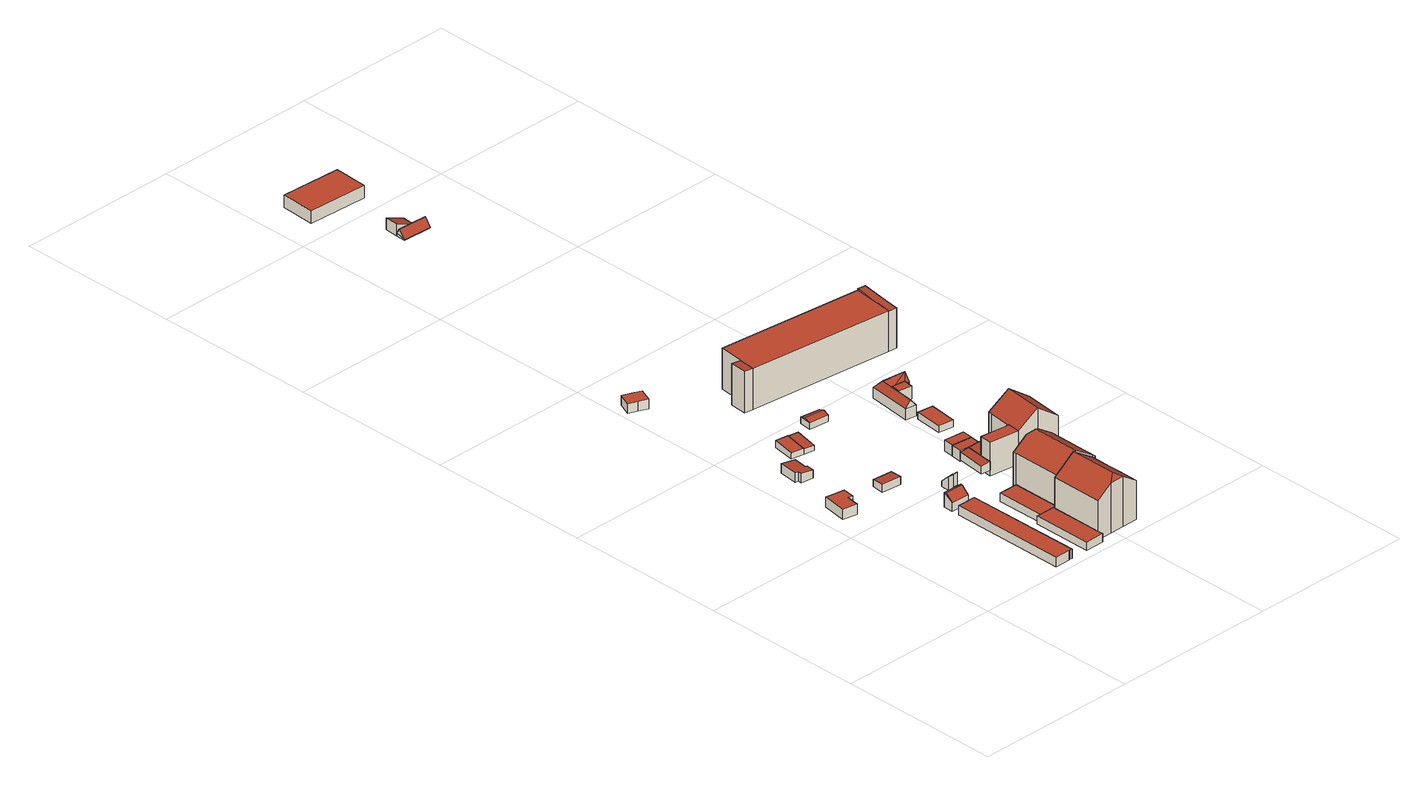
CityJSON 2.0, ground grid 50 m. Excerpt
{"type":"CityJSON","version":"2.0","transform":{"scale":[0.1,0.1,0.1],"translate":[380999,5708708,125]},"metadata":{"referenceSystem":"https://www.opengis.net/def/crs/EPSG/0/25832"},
"CityObjects":{
"building1":{"type":"Building","attributes":{"Gemeindeschluessel":"05911000","Geometrietyp2DReferenz":"3000","function":"31001_1313","roofType":"1000","measuredHeight":3.09,"storeysAboveGround":1},"geometry":[{"type":"Solid","lod":"2","boundaries":[[[[0,1,2,3]],[[4,5,1,0]],[[6,7,5,4]],[[8,9,7,6]],[[10,11,9,8]],[[3,2,11,10]],[[8,6,4,0,3,10]],[[1,5,7,9,11,2]]]],"semantics":{"surfaces":[{"type":"WallSurface"},{"type":"RoofSurface"},{"type":"GroundSurface"}],"values":[[0,0,0,0,0,0,1,2]]}}]},
"building2":{"type":"Building","attributes":{"Gemeindeschluessel":"05911000","Geometrietyp2DReferenz":"3000","function":"31001_1313","roofType":"2100","measuredHeight":2.86,"storeysAboveGround":1},"geometry":[{"type":"Solid","lod":"2","boundaries":[[[[12,13,14,15]],[[16,17,13,12]],[[18,19,17,16]],[[20,21,19,18]],[[22,23,21,20]],[[24,25,23,22]],[[26,27,25,24]],[[15,14,27,26]],[[24,22,20,18,16,12,15,26]],[[13,17,19,21,23,25,27,14]]]],"semantics":{"surfaces":[{"type":"WallSurface"},{"type":"RoofSurface"},{"type":"GroundSurface"}],"values":[[0,0,0,0,0,0,0,0,1,2]]}}]},
"building3":{"type":"Building","attributes":{"Gemeindeschluessel":"05911000","Geometrietyp2DReferenz":"3000","function":"31001_2463","roofType":"1000","measuredHeight":2.74,"storeysAboveGround":1},"geometry":[{"type":"Solid","lod":"2","boundaries":[[[[28,29,30,31]],[[32,33,29,28]],[[34,35,33,32]],[[36,37,35,34]],[[38,39,37,36]],[[31,30,39,38]],[[36,34,32,28,31,38]],[[29,33,35,37,39,30]]]],"semantics":{"surfaces":[{"type":"WallSurface"},{"type":"RoofSurface"},{"type":"GroundSurface"}],"values":[[0,0,0,0,0,0,1,2]]}}]},
"building4":{"type":"Building","attributes":{"Gemeindeschluessel":"05911000","Geometrietyp2DReferenz":"3000","function":"31001_1313","roofType":"2100","measuredHeight":2.36,"storeysAboveGround":1},"geometry":[{"type":"Solid","lod":"2","boundaries":[[[[40,41,42,43]],[[44,45,41,40]],[[46,47,45,44]],[[43,42,47,46]],[[44,40,43,46]],[[41,45,47,42]]]],"semantics":{"surfaces":[{"type":"WallSurface"},{"type":"RoofSurface"},{"type":"GroundSurface"}],"values":[[0,0,0,0,1,2]]}}]},
"building5":{"type":"Building","attributes":{"Gemeindeschluessel":"05911000","Geometrietyp2DReferenz":"3000","function":"31001_2463","roofType":"3100","measuredHeight":4.57,"storeysAboveGround":1},"geometry":[{"type":"Solid","lod":"2","boundaries":[[[[48,49,50,51]],[[52,53,49,48]],[[54,55,53,52]],[[51,50,55,54]],[[48,56,52]],[[54,57,51]],[[51,57,56,48]],[[52,56,57,54]],[[49,53,55,50]]]],"semantics":{"surfaces":[{"type":"WallSurface"},{"type":"RoofSurface"},{"type":"GroundSurface"}],"values":[[0,0,0,0,0,0,1,1,2]]}}]},
"building6":{"type":"Building","attributes":{"Gemeindeschluessel":"05911000","Geometrietyp2DReferenz":"3000","function":"31001_1313","roofType":"2100","measuredHeight":2.08,"storeysAboveGround":1},"geometry":[{"type":"Solid","lod":"2","boundaries":[[[[58,59,60,61]],[[62,63,59,58]],[[64,65,63,62]],[[61,60,65,64]],[[62,58,61,64]],[[59,63,65,60]]]],"semantics":{"surfaces":[{"type":"WallSurface"},{"type":"RoofSurface"},{"type":"GroundSurface"}],"values":[[0,0,0,0,1,2]]}}]},
"building7":{"type":"Building","attributes":{"Gemeindeschluessel":"05911000","Geometrietyp2DReferenz":"3000","function":"31001_2463","roofType":"1000","measuredHeight":2.45,"storeysAboveGround":1},"geometry":[{"type":"Solid","lod":"2","boundaries":[[[[66,67,68,69]],[[70,71,67,66]],[[72,73,71,70]],[[74,75,73,72]],[[76,77,75,74]],[[78,79,77,76]],[[69,68,79,78]],[[76,74,72,70,66,69,78]],[[67,71,73,75,77,79,68]]]],"semantics":{"surfaces":[{"type":"WallSurface"},{"type":"RoofSurface"},{"type":"GroundSurface"}],"values":[[0,0,0,0,0,0,0,1,2]]}}]},
"building8":{"type":"Building","attributes":{"Gemeindeschluessel":"05911000","Geometrietyp2DReferenz":"3000","function":"31001_1313","roofType":"9999","measuredHeight":3,"storeysAboveGround":1},"geometry":[{"type":"Solid","lod":"2","boundaries":[[[[80,81,82,83,84,85]],[[83,86,87,84]],[[82,88,86,83]],[[81,89,88,82]],[[80,90,89,81]],[[85,91,90,80]],[[84,87,91,85]],[[86,88,89,90,91,87]]]],"semantics":{"surfaces":[{"type":"RoofSurface"},{"type":"WallSurface"},{"type":"GroundSurface"}],"values":[[0,1,1,1,1,1,1,2]]}}]},
"building9":{"type":"Building","attributes":{"Gemeindeschluessel":"05911000","Geometrietyp2DReferenz":"3000","function":"31001_1313","roofType":"2100","measuredHeight":2,"storeysAboveGround":1},"geometry":[{"type":"Solid","lod":"2","boundaries":[[[[92,93,94,95]],[[96,65,93,92]],[[97,63,65,96]],[[95,94,63,97]],[[96,92,95,97]],[[93,65,63,94]]]],"semantics":{"surfaces":[{"type":"WallSurface"},{"type":"RoofSurface"},{"type":"GroundSurface"}],"values":[[0,0,0,0,1,2]]}}]},
"building10":{"type":"Building","attributes":{"Gemeindeschluessel":"05911000","Geometrietyp2DReferenz":"3000","function":"31001_1313","roofType":"5000","measuredHeight":4.22,"storeysAboveGround":1},"geometry":[{"type":"Solid","lod":"2","boundaries":[[[[98,99,100,101]],[[102,103,99,98]],[[104,105,103,102]],[[106,107,105,104]],[[108,109,107,106]],[[101,100,109,108]],[[104,102,98,110,111,106]],[[111,110,101,108]],[[101,110,98]],[[106,111,108]],[[99,103,105,107,109,100]]]],"semantics":{"surfaces":[{"type":"WallSurface"},{"type":"RoofSurface"},{"type":"GroundSurface"}],"values":[[0,0,0,0,0,0,1,1,0,0,2]]}}]},
"building11":{"type":"Building","attributes":{"Gemeindeschluessel":"05911000","Geometrietyp2DReferenz":"3000","function":"31001_2463","roofType":"1000","measuredHeight":2.46,"storeysAboveGround":1},"geometry":[{"type":"Solid","lod":"2","boundaries":[[[[112,113,79,78]],[[114,115,113,112]],[[116,117,115,114]],[[69,68,117,116]],[[78,79,68,69]],[[116,114,112,78,69]],[[113,115,117,68,79]]]],"semantics":{"surfaces":[{"type":"WallSurface"},{"type":"RoofSurface"},{"type":"GroundSurface"}],"values":[[0,0,0,0,0,1,2]]}}]},
"building12":{"type":"Building","attributes":{"Gemeindeschluessel":"05911000","Geometrietyp2DReferenz":"3000","function":"31001_1010","roofType":"9999","measuredHeight":16.71,"storeysAboveGround":4},"address":[{"country":"Germany","locality":"Bochum","thoroughfareNumber":"50b","thoroughfareName":"Kirchharpener Str."}],"geometry":[{"type":"Solid","lod":"2","boundaries":[[[[118,119,120,121]],[[122,123,119,118]],[[124,125,123,122]],[[126,127,125,124]],[[128,129,127,126]],[[130,131,129,128]],[[132,133,131,130]],[[134,135,133,132]],[[136,137,135,134]],[[121,120,137,136]],[[130,138,132]],[[128,126,124,122,118,138,130]],[[121,136,134,132,138,118]],[[119,123,125,127,129,131,133,135,137,120]]]],"semantics":{"surfaces":[{"type":"WallSurface"},{"type":"RoofSurface"},{"type":"GroundSurface"}],"values":[[0,0,0,0,0,0,0,0,0,0,1,1,1,2]]}}]},
"building13":{"type":"Building","attributes":{"Gemeindeschluessel":"05911000","Geometrietyp2DReferenz":"3000","function":"31001_1313","roofType":"3100","measuredHeight":2.62,"storeysAboveGround":1},"geometry":[{"type":"Solid","lod":"2","boundaries":[[[[139,140,141,142]],[[143,144,140,139]],[[145,146,144,143]],[[142,141,146,145]],[[139,147,143]],[[145,148,142]],[[142,148,147,139]],[[143,147,148,145]],[[140,144,146,141]]]],"semantics":{"surfaces":[{"type":"WallSurface"},{"type":"RoofSurface"},{"type":"GroundSurface"}],"values":[[0,0,0,0,0,0,1,1,2]]}}]},
"building14":{"type":"Building","attributes":{"Gemeindeschluessel":"05911000","Geometrietyp2DReferenz":"3000","function":"31001_1010","roofType":"9999","measuredHeight":16.72,"storeysAboveGround":4},"address":[{"country":"Germany","locality":"Bochum","thoroughfareNumber":"50a","thoroughfareName":"Kirchharpener Str."}],"geometry":[{"type":"Solid","lod":"2","boundaries":[[[[149,150,151,152]],[[153,123,150,149]],[[154,155,123,153]],[[156,120,155,154]],[[157,158,120,156]],[[159,160,158,157]],[[161,162,160,159]],[[163,164,162,161]],[[165,166,164,163]],[[167,168,166,165]],[[169,170,168,167]],[[152,151,170,169]],[[163,171,165]],[[161,159,157,156,154,171,163]],[[153,149,152,169,167,165,171,154]],[[150,123,155,120,158,160,162,164,166,168,170,151]]]],"semantics":{"surfaces":[{"type":"WallSurface"},{"type":"RoofSurface"},{"type":"GroundSurface"}],"values":[[0,0,0,0,0,0,0,0,0,0,0,0,1,1,1,2]]}}]},
"building15":{"type":"Building","attributes":{"Gemeindeschluessel":"05911000","Geometrietyp2DReferenz":"3000","function":"51009_1610","roofType":"2100","measuredHeight":2.76},"geometry":[{"type":"Solid","lod":"2","boundaries":[[[[172,173,174,175]],[[176,177,173,172]],[[178,179,177,176]],[[180,181,179,178]],[[175,174,181,180]],[[178,176,172,175,180]],[[173,177,179,181,174]]]],"semantics":{"surfaces":[{"type":"WallSurface"},{"type":"RoofSurface"},{"type":"GroundSurface"}],"values":[[0,0,0,0,0,1,2]]}}]},
"building16":{"type":"Building","attributes":{"Gemeindeschluessel":"05911000","Geometrietyp2DReferenz":"3000","function":"51009_1610","roofType":"2100","measuredHeight":3.97},"geometry":[{"type":"Solid","lod":"2","boundaries":[[[[182,183,184,185]],[[186,187,183,182]],[[188,189,187,186]],[[190,191,189,188]],[[192,193,191,190]],[[194,195,193,192]],[[196,197,195,194]],[[185,184,197,196]],[[194,192,190,188,186,182,185,196]],[[183,187,189,191,193,195,197,184]]]],"semantics":{"surfaces":[{"type":"WallSurface"},{"type":"RoofSurface"},{"type":"GroundSurface"}],"values":[[0,0,0,0,0,0,0,0,1,2]]}}]},
"building17":{"type":"Building","attributes":{"Gemeindeschluessel":"05911000","Geometrietyp2DReferenz":"3000","function":"31001_2463","roofType":"1000","measuredHeight":3.3,"storeysAboveGround":1},"geometry":[{"type":"Solid","lod":"2","boundaries":[[[[198,199,200,201]],[[202,203,199,198]],[[204,205,203,202]],[[206,207,205,204]],[[201,200,207,206]],[[204,202,198,201,206]],[[199,203,205,207,200]]]],"semantics":{"surfaces":[{"type":"WallSurface"},{"type":"RoofSurface"},{"type":"GroundSurface"}],"values":[[0,0,0,0,0,1,2]]}}]},
"building18":{"type":"Building","attributes":{"Gemeindeschluessel":"05911000","Geometrietyp2DReferenz":"3000","function":"31001_2463","roofType":"1000","measuredHeight":3.31,"storeysAboveGround":1},"geometry":[{"type":"Solid","lod":"2","boundaries":[[[[208,209,199,210]],[[211,212,209,208]],[[213,203,212,211]],[[210,199,203,213]],[[211,208,210,213]],[[209,212,203,199]]]],"semantics":{"surfaces":[{"type":"WallSurface"},{"type":"RoofSurface"},{"type":"GroundSurface"}],"values":[[0,0,0,0,1,2]]}}]},
"building19":{"type":"Building","attributes":{"Gemeindeschluessel":"05911000","Geometrietyp2DReferenz":"3000","function":"31001_1010"},"address":[{"country":"Germany","locality":"Bochum","thoroughfareNumber":"50","thoroughfareName":"Kirchharpener Str."}],"children":["building19-1","building19-2","building19-3","building19-4","building19-5"]},
"building19-1":{"type":"BuildingPart","attributes":{"roofType":"9999","measuredHeight":10.23,"storeysAboveGround":2},"parents":["building19"],"geometry":[{"type":"Solid","lod":"2","boundaries":[[[[214,215,216,217,218,219,220]],[[221,219,218,222]],[[217,223,224,225,222,218]],[[223,217,216,226]],[[226,216,215,227,228]],[[227,215,214,229]],[[220,230,231,229,214]],[[219,221,232,230,220]],[[225,232,221,222]],[[233,224,223,226]],[[234,233,226,228]],[[231,234,228,227,229]],[[225,224,233,234,231,230,232]]]],"semantics":{"surfaces":[{"type":"RoofSurface"},{"type":"WallSurface"},{"type":"GroundSurface"}],"values":[[0,1,1,1,1,1,1,1,1,1,1,1,2]]}}]},
"building19-2":{"type":"BuildingPart","attributes":{"roofType":"3100","measuredHeight":14.59,"storeysAboveGround":2},"parents":["building19"],"geometry":[{"type":"Solid","lod":"2","boundaries":[[[[229,231,235,236]],[[237,238,239]],[[240,241,237,239]],[[242,243,241,240]],[[244,245,243,242]],[[246,247,245,244]],[[236,235,247,246]],[[240,239,227,229,236,242]],[[246,244,242,236]],[[231,234,237,241,243,245,247,235]],[[228,234,231,229,227]],[[238,228,227,239]],[[237,234,228,238]]]],"semantics":{"surfaces":[{"type":"WallSurface"},{"type":"RoofSurface"},{"type":"GroundSurface"},{"type":"ClosureSurface"}],"values":[[0,0,0,0,0,0,0,1,1,2,3,0,3]]}}]},
"building19-3":{"type":"BuildingPart","attributes":{"roofType":"2100","measuredHeight":3.99,"storeysAboveGround":2},"parents":["building19"],"geometry":[{"type":"Solid","lod":"2","boundaries":[[[[248,249,250,251]],[[252,253,249,248]],[[238,237,253,252]],[[228,238,252,248,251,226]],[[250,249,253,237,234,233]],[[250,233,226,251]],[[237,238,228,234]],[[234,228,226,233]]]],"semantics":{"surfaces":[{"type":"WallSurface"},{"type":"RoofSurface"},{"type":"GroundSurface"},{"type":"ClosureSurface"}],"values":[[0,0,0,1,2,3,3,3]]}}]},
"building19-4":{"type":"BuildingPart","attributes":{"roofType":"2100","measuredHeight":4.76,"storeysAboveGround":2},"parents":["building19"],"geometry":[{"type":"Solid","lod":"2","boundaries":[[[[254,255,256,206]],[[222,225,255,254]],[[206,256,232,221]],[[222,254,206,221]],[[255,225,232,256]],[[232,225,222,221]]]],"semantics":{"surfaces":[{"type":"WallSurface"},{"type":"RoofSurface"},{"type":"GroundSurface"},{"type":"ClosureSurface"}],"values":[[0,0,0,1,2,3]]}}]},
"building19-5":{"type":"BuildingPart","attributes":{"roofType":"2100","measuredHeight":3.99,"storeysAboveGround":2},"parents":["building19"],"geometry":[{"type":"Solid","lod":"2","boundaries":[[[[257,258,224,223]],[[259,251,250,258,257]],[[257,223,226,259]],[[224,258,250,233]],[[224,233,226,223]],[[251,259,226]],[[233,250,251,226]]]],"semantics":{"surfaces":[{"type":"WallSurface"},{"type":"RoofSurface"},{"type":"GroundSurface"},{"type":"ClosureSurface"}],"values":[[0,0,1,2,3,0,3]]}}]},
"building20":{"type":"Building","attributes":{"Gemeindeschluessel":"05911000","Geometrietyp2DReferenz":"3000","function":"31001_2463","roofType":"1000","measuredHeight":2.14,"storeysAboveGround":1},"geometry":[{"type":"Solid","lod":"2","boundaries":[[[[260,261,262,263]],[[264,265,261,260]],[[266,267,265,264]],[[263,262,267,266]],[[264,260,263,266]],[[261,265,267,262]]]],"semantics":{"surfaces":[{"type":"WallSurface"},{"type":"RoofSurface"},{"type":"GroundSurface"}],"values":[[0,0,0,0,1,2]]}}]},
"building21":{"type":"Building","attributes":{"Gemeindeschluessel":"05911000","Geometrietyp2DReferenz":"3000","function":"31001_1010"},"children":["building21-1","building21-2"]},
"building21-1":{"type":"BuildingPart","attributes":{"roofType":"5000","measuredHeight":5.56,"storeysAboveGround":1},"parents":["building21"],"geometry":[{"type":"Solid","lod":"2","boundaries":[[[[268,269,270,271]],[[272,273,269,268]],[[274,275,273,272]],[[276,277,275,274]],[[278,279,277,276]],[[271,270,280,281]],[[281,282,283]],[[281,283,284]],[[284,271,281]],[[285,286,283]],[[285,283,282]],[[285,282,278]],[[278,276,285]],[[276,274,285]],[[285,274,272,286]],[[283,286,272,268,284]],[[268,271,284]],[[269,273,275,277,279,287,280,270]],[[279,278,282,287]],[[287,282,281,280]]]],"semantics":{"surfaces":[{"type":"WallSurface"},{"type":"RoofSurface"},{"type":"GroundSurface"},{"type":"ClosureSurface"}],"values":[[0,0,0,0,0,0,1,1,1,1,1,1,1,0,1,1,0,2,3,3]]}}]},
"building21-2":{"type":"BuildingPart","attributes":{"roofType":"1000","measuredHeight":4.03,"storeysAboveGround":1},"parents":["building21"],"geometry":[{"type":"Solid","lod":"2","boundaries":[[[[288,281,280,289,290]],[[290,289,279,278,291]],[[292,288,290,291]],[[280,287,279,289]],[[281,288,292,282]],[[287,280,281,282]],[[282,292,291,278]],[[279,287,282,278]]]],"semantics":{"surfaces":[{"type":"WallSurface"},{"type":"RoofSurface"},{"type":"GroundSurface"},{"type":"ClosureSurface"}],"values":[[0,0,1,2,0,3,0,3]]}}]},
"building22":{"type":"Building","attributes":{"Gemeindeschluessel":"05911000","Geometrietyp2DReferenz":"3000","function":"31001_2143","roofType":"2100","measuredHeight":3.62,"storeysAboveGround":1},"geometry":[{"type":"Solid","lod":"2","boundaries":[[[[293,294,295,296]],[[297,298,294,293]],[[299,300,298,297]],[[296,295,300,299]],[[297,293,296,299]],[[294,298,300,295]]]],"semantics":{"surfaces":[{"type":"WallSurface"},{"type":"RoofSurface"},{"type":"GroundSurface"}],"values":[[0,0,0,0,1,2]]}}]},
"building23":{"type":"Building","attributes":{"Gemeindeschluessel":"05911000","Geometrietyp2DReferenz":"3000","function":"51009_1611","roofType":"5000","measuredHeight":2.48},"geometry":[{"type":"Solid","lod":"2","boundaries":[[[[301,294,302,303]],[[304,295,294,301]],[[305,306,295,304]],[[307,308,306,305]],[[303,302,308,307]],[[305,304,301,309,310]],[[310,309,303,307]],[[305,310,307]],[[303,309,301]],[[294,295,306,308,302]]]],"semantics":{"surfaces":[{"type":"WallSurface"},{"type":"RoofSurface"},{"type":"GroundSurface"}],"values":[[0,0,0,0,0,1,1,0,0,2]]}}]},
"building24":{"type":"Building","attributes":{"Gemeindeschluessel":"05911000","Geometrietyp2DReferenz":"3000","function":"31001_2010"},"address":[{"country":"Germany","locality":"Bochum","thoroughfareNumber":"46","thoroughfareName":"Kirchharpener Str."}],"children":["building24-1","building24-2","building24-3"]},
"building24-1":{"type":"BuildingPart","attributes":{"roofType":"2100","measuredHeight":12.75,"storeysAboveGround":3},"parents":["building24"],"geometry":[{"type":"Solid","lod":"2","boundaries":[[[[311,312,313,314,315]],[[316,317,312,311]],[[318,319,317,316]],[[320,321,319,318]],[[316,311,315,322,323,320,318]],[[324,313,312,317,319,321]],[[321,320,323,324]],[[322,315,314]],[[324,323,322,314,313]]]],"semantics":{"surfaces":[{"type":"WallSurface"},{"type":"RoofSurface"},{"type":"GroundSurface"},{"type":"ClosureSurface"}],"values":[[0,0,0,0,1,2,3,0,3]]}}]},
"building24-2":{"type":"BuildingPart","attributes":{"roofType":"1000","measuredHeight":12.4,"storeysAboveGround":3},"parents":["building24"],"geometry":[{"type":"Solid","lod":"2","boundaries":[[[[325,326,327,328]],[[314,313,326,325]],[[329,330,321,320,331]],[[323,322,314,325,328,329,331]],[[327,326,313,324,321,330]],[[328,327,330,329]],[[313,314,322,323,324]],[[323,331,320]],[[321,324,323,320]]]],"semantics":{"surfaces":[{"type":"WallSurface"},{"type":"RoofSurface"},{"type":"GroundSurface"},{"type":"ClosureSurface"}],"values":[[0,0,0,1,2,3,3,0,3]]}}]},
"building24-3":{"type":"BuildingPart","attributes":{"roofType":"2100","measuredHeight":12.55,"storeysAboveGround":3},"parents":["building24"],"geometry":[{"type":"Solid","lod":"2","boundaries":[[[[332,333,330,329]],[[334,335,333,332]],[[328,327,335,334]],[[334,332,329,328]],[[333,335,327,330]],[[329,330,327,328]]]],"semantics":{"surfaces":[{"type":"WallSurface"},{"type":"RoofSurface"},{"type":"GroundSurface"},{"type":"ClosureSurface"}],"values":[[0,0,0,1,2,3]]}}]},
"building25":{"type":"Building","attributes":{"Gemeindeschluessel":"05911000","Geometrietyp2DReferenz":"3000","function":"31001_2010","roofType":"1000","measuredHeight":3.78,"storeysAboveGround":1},"address":[{"country":"Germany","locality":"Bochum","thoroughfareNumber":"2a","thoroughfareName":"Amtmann-Ibing-Str."}],"geometry":[{"type":"Solid","lod":"2","boundaries":[[[[336,337,338,339]],[[340,341,337,336]],[[342,343,341,340]],[[339,338,343,342]],[[340,336,339,342]],[[337,341,343,338]]]],"semantics":{"surfaces":[{"type":"WallSurface"},{"type":"RoofSurface"},{"type":"GroundSurface"}],"values":[[0,0,0,0,1,2]]}}]}
},
"vertices":[
[1,531,75],[1,531,44],[46,523,44],[46,523,75],[13,605,75],[13,605,44],[72,595,75],[72,595,44],[66,559,75],[66,559,44],[52,561,75],[52,561,44],
[55,746,70],[55,746,42],[54,735,42],[54,735,70],[44,747,71],[44,747,42],[51,805,71],[51,805,42],[95,798,67],[95,798,42],[90,756,67],[90,756,42],[96,755,66],[96,755,42],[93,731,66],[93,731,42],
[259,366,46],[259,366,18],[259,10,18],[259,10,46],[316,366,46],[316,366,18],[317,10,46],[317,10,18],[311,10,46],[311,10,18],[306,10,46],[306,10,18],
[182,600,56],[182,600,34],[178,564,34],[178,564,58],[242,594,56],[242,594,34],[239,558,58],[239,558,34],
[317,417,63],[317,417,19],[259,419,19],[259,419,63],[315,387,44],[315,387,19],[258,389,44],[258,389,19],[316,410,64],[259,412,64],
[146,921,48],[146,921,27],[134,852,27],[134,852,45],[185,915,48],[185,915,27],[173,845,45],[173,845,27],
[429,186,43],[429,186,18],[429,191,18],[429,191,43],[429,27,43],[429,27,18],[429,11,43],[429,11,18],[370,10,43],[370,10,18],[370,191,43],[370,191,18],[381,191,43],[381,191,18],
[59,1296,46],[75,1336,46],[48,1348,46],[21,1359,46],[4,1318,46],[32,1307,46],[21,1359,16],[4,1318,16],[48,1348,16],[75,1336,16],[59,1296,16],[32,1307,16],
[206,839,43],[206,839,27],[217,910,27],[217,910,47],[173,845,43],[185,915,47],
[309,478,49],[309,478,33],[308,451,33],[308,451,74],[343,476,49],[343,476,33],[342,454,72],[342,454,33],[323,455,72],[323,455,33],[323,450,74],[323,450,33],[308,452,75],[323,452,75],
[381,337,43],[381,337,18],[439,337,43],[439,337,18],[439,191,43],[439,191,18],
[498,187,184],[498,187,17],[439,186,17],[439,186,143],[568,187,136],[568,187,17],[569,126,135],[569,126,17],[568,92,136],[568,92,17],[568,27,136],[568,27,17],[520,27,169],[520,27,17],[476,27,169],[476,27,17],[429,27,136],[429,27,17],[429,186,136],[429,186,17],[498,43,184],
[337,953,44],[337,953,24],[276,960,24],[276,960,44],[334,917,44],[334,917,24],[272,923,44],[272,923,24],[336,935,50],[274,942,50],
[577,187,136],[577,187,17],[577,252,17],[577,252,136],[568,187,142],[507,187,184],[507,187,17],[439,186,137],[439,191,137],[439,191,17],[439,337,137],[439,337,17],[439,347,137],[439,347,17],[486,347,170],[486,347,17],[528,347,170],[528,347,17],[577,347,136],[577,347,17],[577,285,136],[577,285,17],[507,333,184],
[442,544,49],[442,544,25],[432,456,25],[432,456,49],[470,541,52],[470,541,25],[464,490,52],[464,490,25],[460,453,52],[460,453,25],
[585,116,58],[585,116,18],[586,118,18],[586,118,58],[585,101,58],[585,101,18],[586,99,58],[586,99,18],[580,92,57],[580,92,18],[568,92,56],[568,92,18],[569,126,56],[569,126,18],[581,125,57],[581,125,18],
[446,577,53],[446,577,20],[442,544,20],[442,544,53],[509,570,53],[509,570,20],[505,537,53],[505,537,20],[470,541,53],[470,541,20],
[450,609,54],[450,609,20],[446,577,54],[512,602,54],[512,602,20],[509,570,54],
[552,442,110],[556,480,110],[540,482,110],[521,484,110],[500,486,110],[464,490,110],[460,453,110],[464,490,53],[500,486,56],[521,484,42],[521,484,8],[500,486,8],[540,482,48],[556,480,108],[556,480,48],[552,442,108],[460,453,8],[552,442,8],[464,490,8],[540,482,8],[556,480,8],
[616,435,8],[616,435,154],[564,552,8],[564,552,43],[564,552,108],[565,563,108],[565,563,8],[630,556,154],[630,556,8],[696,548,105],[696,548,8],[682,427,106],[682,427,8],
[545,530,44],[545,530,8],[543,506,8],[543,506,46],[548,554,43],[548,554,8],
[505,537,56],[505,537,8],[470,541,8],
[523,508,42],[523,508,8],[543,506,48],
[524,781,29],[524,781,8],[515,696,8],[515,696,29],[572,775,29],[572,775,8],[562,690,29],[562,690,8],
[499,799,41],[499,799,8],[532,795,8],[532,795,41],[514,934,41],[514,934,8],[603,924,41],[603,924,8],[598,887,41],[598,887,8],[585,889,41],[585,889,8],[541,865,8],[541,865,41],[544,894,41],[529,912,62],[515,797,62],[601,905,63],[531,914,63],[544,894,8],
[541,865,48],[581,861,8],[581,861,48],[585,889,48],[544,894,48],
[115,2273,120],[115,2273,84],[176,2271,84],[176,2271,93],[117,2313,120],[117,2313,84],[178,2311,93],[178,2311,84],
[115,2273,92],[114,2243,84],[114,2243,85],[176,2271,91],[206,2269,91],[206,2269,84],[204,2239,85],[204,2239,84],[115,2263,109],[205,2259,109],
[749,1198,129],[749,1198,1],[725,1201,1],[725,1201,125],[725,1201,129],[741,1117,125],[741,1117,1],[736,1071,123],[736,1071,1],[710,1074,123],[710,1074,1],[716,1126,125],[716,1120,125],[716,1120,1],
[278,1248,125],[278,1248,1],[270,1173,1],[270,1173,125],[265,1121,125],[265,1121,1],[710,1074,125],
[236,1124,127],[236,1124,1],[241,1176,127],[241,1176,1],
[5,2574,124],[5,2574,86],[0,2469,86],[0,2469,124],[189,2564,124],[189,2564,86],[184,2460,124],[184,2460,86]
]}
